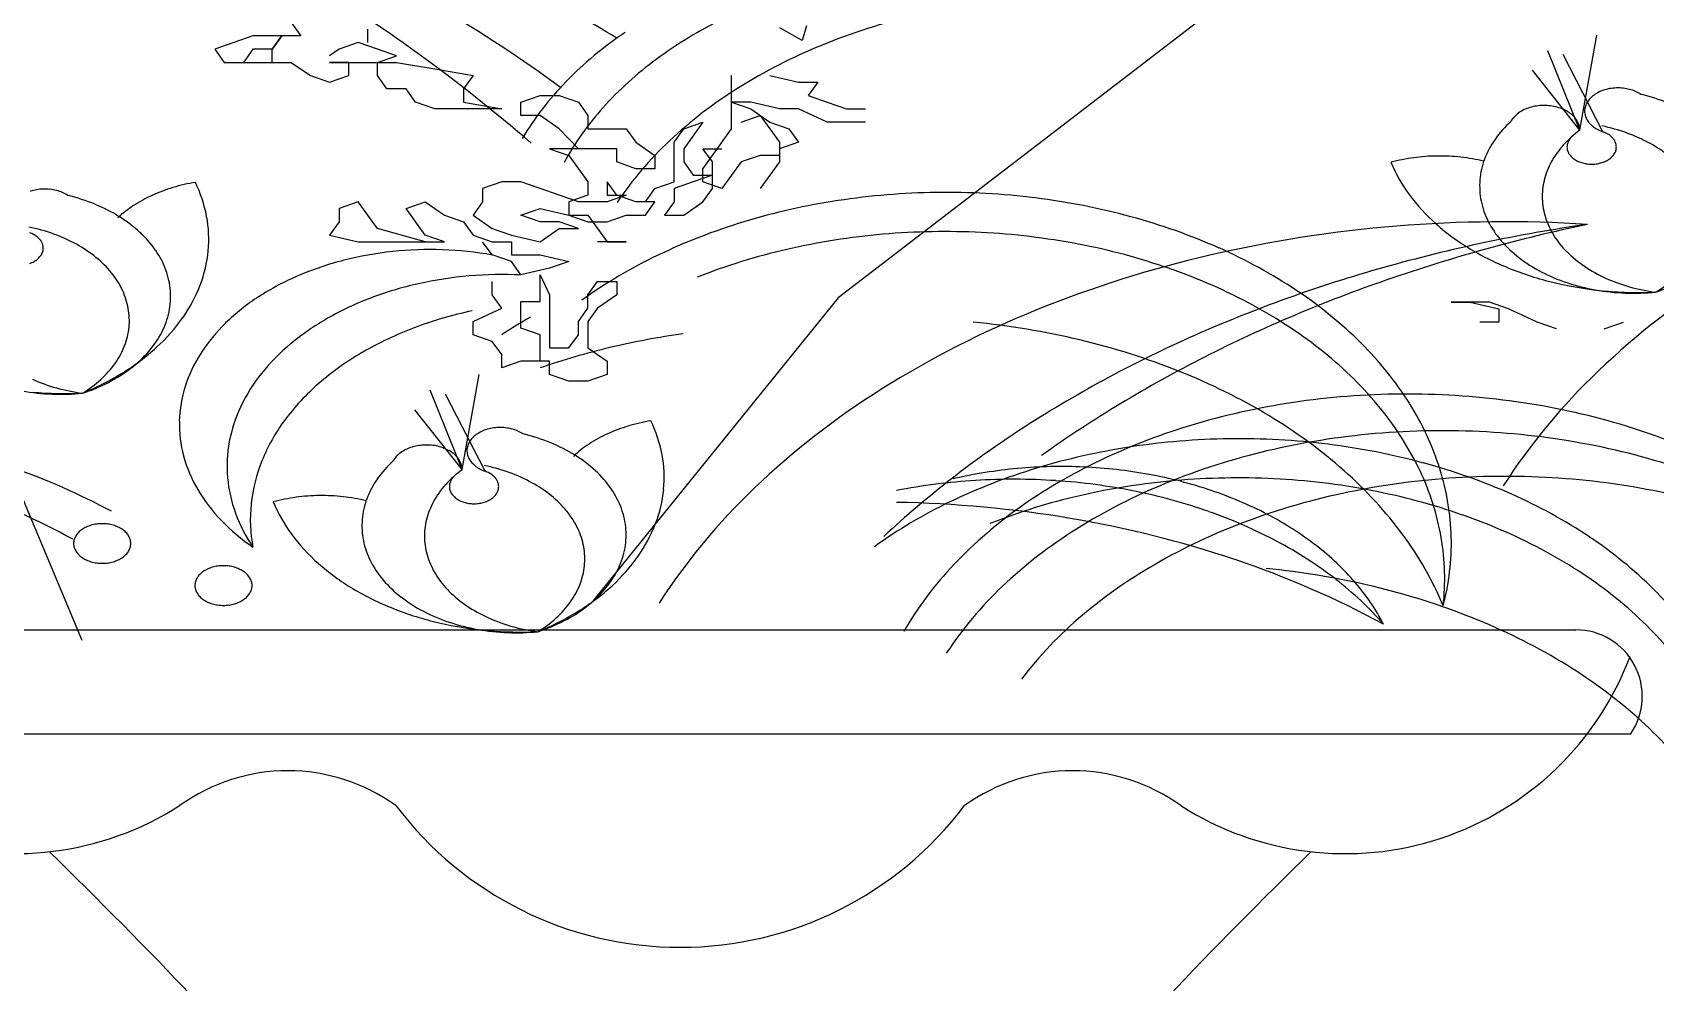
# Model space of a CAD drawing. Header units: millimetres. Extents: x 22565 to 38821, y 15578 to 26720.
# Drawn here: x 31764.7 to 32014.7, y 20157.1 to 20303.4 of the extents above; entities that cross this region are included whole.
import ezdxf

# ---------------------------------------------------------------- set-up
doc = ezdxf.new("R2010")
doc.units = ezdxf.units.MM

# ---------------------------------------------------------------- blocks, each defined once
blk = doc.blocks.new('A$C58B90030')
for p, q in [((435.38, 405.26), (359.34, 346.87)), ((275.09, 389.28), (276.57, 387.23)), ((286.88, 386.21), (286.88, 388.26)), ((353.77, 386.51), (350.32, 388.44)), ((354.47, 388.75), (353.77, 386.51)), ((266.25, 386.21), (263.3, 385.19)), ((263.3, 385.19), (264.77, 383.14)), ((269.2, 387.23), (266.25, 386.21)), ((269.2, 385.19), (267.72, 383.14)), ((276.57, 387.23), (269.2, 387.23)), ((272.14, 385.19), (269.2, 385.19)), ((273.62, 387.23), (272.14, 385.19)), ((272.14, 385.19), (273.62, 387.23)), ((272.14, 383.14), (272.14, 385.19)), ((282.46, 385.19), (280.99, 384.17)), ((285.41, 386.21), (282.46, 385.19)), ((288.36, 385.19), (285.41, 386.21)), ((291.31, 384.17), (288.36, 385.19)), ((473.54, 372.71), (476.18, 387.34)), ((264.77, 383.14), (272.14, 383.14)), ((267.72, 383.14), (275.09, 383.14)), ((275.09, 383.14), (278.04, 381.1)), ((280.99, 383.14), (291.31, 383.14)), ((283.94, 383.14), (280.99, 383.14)), ((283.94, 381.1), (283.94, 383.14)), ((288.36, 383.14), (291.31, 384.17)), ((288.36, 381.1), (288.36, 383.14)), ((291.31, 383.14), (297.2, 382.12)), ((473.54, 372.71), (468.62, 384.94)), ((477.1, 372.46), (471, 384.34)), ((278.04, 381.1), (280.99, 380.07)), ((280.99, 380.07), (283.94, 381.1)), ((289.83, 379.05), (288.36, 381.1)), ((297.2, 382.12), (303.1, 381.1)), ((303.1, 381.1), (301.62, 379.05)), ((342.9, 372.91), (342.9, 381.1)), ((348.79, 381.1), (353.22, 380.07)), ((353.22, 380.07), (356.17, 380.07)), ((356.17, 380.07), (354.69, 378.03)), ((473.54, 372.71), (466.25, 381.94)), ((292.78, 379.05), (289.83, 379.05)), ((294.25, 377), (292.78, 379.05)), ((301.62, 379.05), (301.62, 377)), ((310.47, 377), (313.42, 378.03)), ((313.42, 378.03), (316.36, 378.03)), ((316.36, 378.03), (319.31, 377)), ((354.69, 378.03), (357.64, 377)), ((297.2, 375.98), (294.25, 377)), ((307.52, 375.98), (297.2, 375.98)), ((301.62, 377), (307.52, 375.98)), ((310.47, 374.96), (310.47, 377)), ((313.42, 374.96), (310.47, 374.96)), ((316.36, 372.91), (313.42, 374.96)), ((319.31, 377), (320.79, 374.96)), ((320.79, 374.96), (320.79, 372.91)), ((342.9, 377), (345.85, 375.98)), ((345.85, 377), (342.9, 377)), ((344.37, 373.94), (347.32, 374.96)), ((350.27, 375.98), (345.85, 377)), ((345.85, 375.98), (348.79, 373.94)), ((347.32, 374.96), (350.27, 370.87)), ((353.22, 375.98), (350.27, 375.98)), ((357.64, 373.94), (353.22, 375.98)), ((357.64, 377), (360.59, 375.98)), ((360.59, 375.98), (363.54, 375.98)), ((319.31, 369.84), (316.36, 372.91)), ((320.79, 372.91), (326.68, 372.91)), ((326.68, 372.91), (328.16, 370.87)), ((334.05, 370.87), (335.53, 372.91)), ((338.48, 373.94), (335.53, 369.84)), ((335.53, 372.91), (338.48, 373.94)), ((339.95, 368.82), (342.9, 372.91)), ((348.79, 373.94), (351.74, 372.91)), ((351.74, 372.91), (353.22, 370.87)), ((363.54, 373.94), (357.64, 373.94)), ((328.16, 370.87), (331.11, 368.82)), ((334.05, 364.73), (334.05, 370.87)), ((353.22, 370.87), (350.27, 369.84)), ((350.27, 370.87), (350.27, 368.82)), ((314.89, 369.84), (317.84, 368.82)), ((325.21, 369.84), (314.89, 369.84)), ((317.84, 368.82), (319.31, 366.77)), ((325.21, 367.8), (325.21, 369.84)), ((328.16, 366.77), (325.21, 367.8)), ((331.11, 368.82), (331.11, 366.77)), ((335.53, 369.84), (335.53, 367.8)), ((335.53, 367.8), (337, 365.75)), ((338.48, 369.84), (341.42, 369.84)), ((339.95, 367.8), (338.48, 369.84)), ((338.48, 366.77), (339.95, 368.82)), ((339.95, 363.71), (339.95, 367.8)), ((344.37, 367.8), (342.9, 365.75)), ((347.32, 368.82), (344.37, 367.8)), ((350.27, 368.82), (347.32, 368.82)), ((350.27, 367.8), (348.79, 365.75)), ((350.27, 369.84), (350.27, 367.8)), ((319.31, 366.77), (320.79, 364.73)), ((331.11, 366.77), (328.16, 366.77)), ((339.95, 365.75), (337, 364.73)), ((337, 365.75), (339.95, 365.75)), ((338.48, 364.73), (338.48, 366.77)), ((342.9, 365.75), (341.42, 363.71)), ((348.79, 365.75), (347.32, 363.71)), ((307.52, 364.73), (304.57, 363.71)), ((304.57, 363.71), (304.57, 361.66)), ((310.47, 364.73), (307.52, 364.73)), ((313.42, 363.71), (310.47, 364.73)), ((316.36, 362.68), (313.42, 363.71)), ((319.31, 361.66), (316.36, 362.68)), ((320.79, 362.68), (317.84, 361.66)), ((320.79, 364.73), (320.79, 362.68)), ((323.74, 364.73), (323.74, 362.68)), ((325.21, 362.68), (323.74, 364.73)), ((326.68, 362.68), (323.74, 361.66)), ((323.74, 362.68), (326.68, 362.68)), ((328.16, 361.66), (325.21, 362.68)), ((329.63, 361.66), (331.11, 363.71)), ((331.11, 363.71), (334.05, 364.73)), ((337, 364.73), (334.05, 363.71)), ((334.05, 363.71), (334.05, 361.66)), ((341.42, 363.71), (338.48, 364.73)), ((338.48, 361.66), (339.95, 363.71)), ((285.41, 361.66), (282.46, 360.64)), ((282.46, 360.64), (282.46, 358.59)), ((288.36, 357.57), (285.41, 361.66)), ((292.78, 360.64), (295.73, 361.66)), ((295.73, 356.55), (292.78, 360.64)), ((295.73, 361.66), (298.68, 359.61)), ((304.57, 361.66), (303.1, 359.61)), ((310.47, 359.61), (313.42, 360.64)), ((313.42, 360.64), (317.84, 359.61)), ((317.84, 361.66), (317.84, 359.61)), ((323.74, 361.66), (319.31, 361.66)), ((331.11, 361.66), (328.16, 361.66)), ((329.63, 359.61), (331.11, 361.66)), ((334.05, 361.66), (332.58, 359.61)), ((335.53, 359.61), (338.48, 361.66)), ((282.46, 358.59), (280.99, 356.55)), ((295.73, 355.52), (288.36, 357.57)), ((298.68, 359.61), (301.62, 358.59)), ((301.62, 358.59), (303.1, 356.55)), ((303.1, 359.61), (306.05, 357.57)), ((306.05, 357.57), (309, 356.55)), ((313.42, 358.59), (310.47, 359.61)), ((316.36, 358.59), (313.42, 358.59)), ((313.42, 355.52), (316.36, 357.57)), ((319.31, 357.57), (316.36, 358.59)), ((316.36, 357.57), (319.31, 357.57)), ((317.84, 359.61), (320.79, 359.61)), ((317.84, 359.61), (320.79, 358.59)), ((320.79, 359.61), (322.26, 357.57)), ((320.79, 358.59), (323.74, 358.59)), ((322.26, 357.57), (323.74, 355.52)), ((323.74, 358.59), (326.68, 359.61)), ((326.68, 359.61), (329.63, 359.61)), ((332.58, 359.61), (335.53, 359.61)), ((280.99, 356.55), (285.41, 355.52)), ((285.41, 355.52), (298.68, 355.52)), ((298.68, 355.52), (295.73, 356.55)), ((303.1, 356.55), (306.05, 355.52)), ((306.05, 353.48), (304.57, 355.52)), ((306.05, 355.52), (309, 355.52)), ((309, 356.55), (313.42, 355.52)), ((309, 355.52), (309, 353.48)), ((326.68, 355.52), (322.26, 355.52)), ((323.74, 355.52), (326.68, 355.52)), ((309, 352.45), (306.05, 353.48)), ((309, 353.48), (313.42, 353.48)), ((313.42, 353.48), (317.84, 352.45)), ((310.47, 350.41), (309, 352.45)), ((314.89, 351.43), (310.47, 350.41)), ((313.42, 350.41), (314.89, 347.34)), ((313.42, 346.32), (313.42, 350.41)), ((317.84, 352.45), (314.89, 351.43)), ((306.05, 347.34), (306.05, 349.38)), ((320.79, 347.34), (322.26, 349.38)), ((322.26, 349.38), (325.21, 349.38)), ((325.21, 349.38), (325.21, 347.34)), ((221.18, 345.88), (242.83, 294.17)), ((303.1, 343.25), (307.52, 345.29)), ((307.52, 345.29), (306.05, 347.34)), ((310.47, 346.32), (313.42, 346.32)), ((310.47, 342.22), (310.47, 346.32)), ((314.89, 347.34), (314.89, 339.16)), ((319.31, 343.25), (320.79, 345.29)), ((320.79, 345.29), (320.79, 347.34)), ((322.26, 345.29), (320.79, 343.25)), ((359.34, 346.87), (321.51, 300.11)), ((325.21, 347.34), (322.26, 345.29)), ((453.72, 346.21), (456.67, 346.21)), ((459.62, 346.21), (453.72, 346.21)), ((456.67, 346.21), (461.09, 345.19)), ((462.56, 345.19), (459.62, 346.21)), ((461.09, 345.19), (461.09, 343.14)), ((466.99, 343.14), (462.56, 345.19)), ((303.1, 341.2), (303.1, 343.25)), ((319.31, 341.2), (319.31, 343.25)), ((320.79, 343.25), (320.79, 339.16)), ((461.09, 343.14), (458.14, 343.14)), ((469.93, 342.12), (466.99, 343.14)), ((477.31, 342.12), (480.25, 343.14)), ((306.05, 340.18), (303.1, 341.2)), ((307.52, 338.13), (306.05, 340.18)), ((313.42, 341.2), (310.47, 342.22)), ((313.42, 337.11), (313.42, 341.2)), ((317.84, 339.16), (319.31, 341.2)), ((307.52, 336.09), (307.52, 338.13)), ((314.89, 339.16), (317.84, 339.16)), ((320.79, 339.16), (323.74, 337.11)), ((301.41, 320.42), (304.04, 335.05)), ((310.47, 337.11), (307.52, 336.09)), ((314.89, 337.11), (310.47, 337.11)), ((314.89, 335.06), (314.89, 337.11)), ((317.84, 334.04), (314.89, 335.06)), ((323.74, 335.06), (320.79, 334.04)), ((323.74, 337.11), (323.74, 335.06)), ((301.41, 320.42), (296.49, 332.65)), ((320.79, 334.04), (317.84, 334.04)), ((304.96, 320.17), (298.86, 332.05)), ((301.41, 320.42), (294.11, 329.65)), ((196.93, 295.75), (472.93, 295.75)), ((483.17, 284.87), (483.17, 285.51)), ((188.61, 279.75), (481.4, 279.75))]:
    blk.add_line(p, q)
for centre, radius, start, end in [((183.51, 196.84), 225.82, 53.8946, 65.1817), ((218.23, 210.78), 206.06, 58.7079, 67.3449), ((143.12, 175.3), 258.29, 49.1545, 59.0333), ((393.79, 295.05), 97.98, 103.3629, 112.2161), ((358.94, 339.49), 58.14, 123.8868, 135.627), ((371.26, 329.39), 67.34, 116.2423, 126.3877), ((388.31, 308.27), 83.67, 112.1631, 122.0003), ((363.69, 339.59), 54.64, 126.3404, 138.0039), ((350.55, 347.66), 46.42, 135.5964, 149.2372), ((380.15, 321.19), 68.39, 121.946, 133.2006), ((477.97, 374.91), 3.91, 128.34, 140.6255), ((478.57, 374.16), 4.86, 117.7625, 128.3877), ((479.03, 373.29), 5.86, 108.4317, 117.8176), ((479.31, 372.48), 6.71, 99.9105, 108.4825), ((479.41, 371.95), 7.25, 91.8137, 99.9559), ((479.42, 371.85), 7.35, 83.7927, 91.8564), ((479.46, 372.19), 7, 75.5069, 83.8365), ((479.65, 372.9), 6.28, 66.5932, 75.5551), ((480.03, 373.77), 5.32, 56.6451, 66.6469), ((475.98, 349.58), 29.47, 67.6657, 76.3093), ((355.81, 346.67), 44.04, 137.9845, 151.4502), ((466.66, 371.76), 4.39, 126.0165, 137.6858), ((467.26, 370.93), 5.42, 115.9159, 126.0648), ((467.72, 370.01), 6.45, 106.932, 115.9675), ((467.97, 369.2), 7.3, 98.6608, 106.9791), ((468.05, 368.7), 7.8, 90.7454, 98.7031), ((468.06, 368.66), 7.84, 82.8596, 90.7858), ((468.11, 369.07), 7.43, 74.6802, 82.9013), ((468.33, 369.83), 6.63, 65.8606, 74.7262), ((468.75, 370.75), 5.62, 56.0125, 65.9116), ((469.33, 371.61), 4.58, 44.7196, 56.0628), ((476.77, 375.64), 2.49, 170.915, 187.5188), ((476.92, 375.66), 2.63, 187.6824, 203.6742), ((476.94, 375.6), 2.66, 154.8843, 170.7564), ((477.38, 375.39), 3.15, 140.6161, 154.8117), ((474.26, 361.59), 16.84, 132.3071, 144.8632), ((466.02, 372.33), 3.54, 137.665, 151.1487), ((483.76, 358.89), 17.18, 126.4955, 137.9348), ((469.97, 372.24), 3.69, 31.629, 44.7487), ((470.52, 372.58), 3.04, 16.6857, 31.5987), ((470.84, 372.68), 2.71, 0.4518, 16.568), ((477.33, 375.85), 3.09, 203.756, 218.1294), ((477.92, 376.31), 3.83, 218.1259, 230.5852), ((478.51, 377.03), 4.77, 230.5393, 241.3036), ((479, 377.9), 5.77, 241.2485, 250.7322), ((471.42, 346.16), 27.74, 70.2274, 78.5371), ((475.68, 368.42), 4.28, 61.3683, 70.7286), ((370.8, 331.1), 54.77, 133.1637, 146.2149), ((471.74, 363.36), 13.76, 144.874, 159.2388), ((481.33, 361.08), 13.91, 137.9161, 151.0877), ((473.42, 370.1), 1.85, 167.9876, 184.3535), ((473.48, 370.11), 1.91, 184.5185, 200.531), ((473.59, 370.06), 2.02, 152.4038, 167.8458), ((473.93, 369.88), 2.41, 138.6277, 152.3491), ((476.04, 369.06), 3.55, 50.817, 61.4214), ((476.47, 369.59), 2.86, 38.6122, 50.8618), ((476.9, 369.93), 2.31, 24.5009, 38.6179), ((477.22, 370.08), 1.96, 8.6988, 24.4267), ((477.33, 370.1), 1.84, 352.1416, 8.5441), ((472.64, 349.51), 24.17, 61.1629, 70.2727), ((474.6, 353.03), 20.15, 50.9241, 61.2113), ((451.7, 340.79), 27.91, 97.6782, 105.0134), ((466.11, 376.66), 23.41, 202.3756, 216.3914), ((451.91, 339.3), 29.42, 90.6258, 97.7079), ((451.93, 339.17), 29.55, 83.5932, 90.6544), ((452.09, 340.43), 28.28, 76.3516, 83.6226), ((470.06, 364.02), 11.96, 159.3317, 175.1006), ((479.35, 362.19), 11.64, 151.1304, 165.9564), ((473.75, 370.22), 2.2, 200.6287, 215.2047), ((474.16, 370.51), 2.7, 215.2158, 227.9311), ((474.61, 371), 3.37, 227.8925, 238.8792), ((474.99, 371.62), 4.1, 238.8265, 248.4622), ((475.24, 372.25), 4.77, 248.4114, 257.1142), ((475.35, 372.72), 5.26, 257.0688, 265.2234), ((475.38, 372.92), 5.46, 265.1816, 273.1354), ((475.39, 372.79), 5.33, 273.094, 281.178), ((475.47, 372.37), 4.9, 281.1336, 289.6895), ((475.7, 371.76), 4.25, 289.6398, 299.0435), ((476.05, 371.12), 3.52, 298.9904, 309.6557), ((476.49, 370.6), 2.83, 309.6119, 321.937), ((476.92, 370.26), 2.29, 321.9338, 336.1276), ((477.23, 370.12), 1.96, 336.2056, 351.9848), ((469.66, 364.08), 11.54, 175.2581, 191.4003), ((478.31, 362.47), 10.56, 166.0781, 181.8962), ((237.03, 356.91), 6.71, 99.9105, 108.4825), ((237.13, 356.39), 7.25, 91.8137, 99.9559), ((237.14, 356.28), 7.35, 83.7927, 91.8564), ((237.18, 356.63), 7, 75.5069, 83.8365), ((237.37, 357.33), 6.28, 66.5932, 75.5551), ((237.75, 358.2), 5.32, 56.6451, 66.6469), ((233.7, 334.02), 29.47, 67.6657, 76.3093), ((262.46, 343.35), 21.22, 114.4827, 123.2897), ((263.89, 340.25), 24.63, 106.5459, 114.519), ((264.7, 337.56), 27.45, 99.1614, 106.5791), ((241.64, 355.56), 20.78, 10.7648, 25.9343), ((375.91, 252.57), 110.54, 90.7487, 98.6428), ((375.99, 251.91), 111.2, 82.9251, 90.788), ((470.35, 379.79), 28.67, 216.3958, 228.6399), ((235.32, 337.91), 25.25, 58.1324, 67.7147), ((260.52, 346.27), 17.72, 123.2535, 133.1874), ((374.78, 259.48), 103.54, 98.6015, 106.848), ((376.78, 257.68), 105.37, 74.8152, 82.9658), ((470.62, 364.31), 12.53, 191.5387, 206.8235), ((478.46, 362.5), 10.71, 182.0497, 197.7189), ((229.14, 330.6), 27.74, 70.2274, 78.5371), ((237.71, 341.72), 20.75, 47.2603, 58.1827), ((243.13, 355.89), 19.26, 354.6734, 10.6285), ((371.26, 270.84), 91.64, 106.8021, 115.7489), ((379.76, 268.37), 94.28, 66.0809, 74.86), ((461.14, 161.54), 197.01, 94.6104, 103.0744), ((509.24, 117.56), 243.09, 98.1582, 105.7287), ((526.75, 110.05), 253.53, 101.8367, 109.061), ((461.91, 154.06), 204.53, 86.4021, 94.6571), ((474.86, 384.88), 35.48, 228.6026, 239.2254), ((472.71, 365.38), 14.88, 206.8804, 220.515), ((479.76, 362.95), 12.09, 197.8227, 212.2799), ((233.4, 352.85), 4.28, 61.3683, 70.7286), ((233.76, 353.49), 3.55, 50.817, 61.4214), ((234.19, 354.02), 2.86, 38.6122, 50.8618), ((234.62, 354.37), 2.31, 24.5009, 38.6179), ((234.94, 354.51), 1.96, 8.6988, 24.4267), ((230.36, 333.95), 24.17, 61.1629, 70.2727), ((232.32, 337.46), 20.15, 50.9241, 61.2113), ((240.46, 344.68), 16.72, 34.678, 47.2957), ((375.34, 250.68), 106.38, 94.9271, 102.988), ((375.78, 246.58), 110.5, 87.1086, 94.9674), ((375.97, 249), 108.08, 79.1726, 87.1484), ((377.63, 257.29), 99.63, 70.7936, 79.2152), ((475.4, 367.67), 18.41, 220.5015, 232.3309), ((481.9, 364.3), 14.63, 212.3043, 225.0404), ((233.42, 356.19), 4.25, 289.6398, 299.0435), ((233.77, 355.56), 3.52, 298.9904, 309.6557), ((234.21, 355.03), 2.83, 309.6119, 321.937), ((234.64, 354.7), 2.29, 321.9338, 336.1276), ((234.95, 354.56), 1.96, 336.2056, 351.9848), ((235.05, 354.54), 1.84, 352.1416, 8.5441), ((234.73, 340.42), 16.34, 39.1341, 50.9652), ((242.96, 346.41), 13.68, 20.2418, 34.6648), ((242.37, 356.02), 20.03, 338.9753, 354.5225), ((294.84, 306.62), 47.49, 104.2141, 113.0833), ((296.2, 301.43), 52.86, 96.0043, 104.261), ((296.51, 298.9), 55.41, 88.0453, 96.047), ((296.57, 299.73), 54.57, 80.0039, 88.0871), ((364.92, 283.84), 77.19, 115.6985, 125.7317), ((373.07, 260.22), 96.58, 102.9442, 111.5424), ((456.66, 180.14), 177.88, 103.0235, 112.0851), ((385.56, 281.29), 80.12, 56.3439, 66.1306), ((478.7, 391.25), 42.92, 239.1766, 248.5327), ((478.05, 371.09), 22.74, 232.2858, 242.5628), ((484.37, 366.76), 18.1, 225.0124, 236.0609), ((237.11, 342.35), 13.27, 25.555, 39.1418), ((244.6, 347.04), 11.92, 4.3445, 20.1461), ((292.03, 313.12), 40.41, 113.031, 122.9098), ((307.5, 291.59), 58.87, 94.8911, 102.5841), ((307.72, 289.44), 61.03, 87.4162, 94.9263), ((381.9, 269.3), 86.88, 61.6133, 70.8412), ((502.48, 141.07), 218.63, 105.6931, 113.819), ((481.25, 397.61), 49.77, 248.4858, 256.9611), ((480.13, 375.04), 27.21, 242.512, 251.6284), ((486.61, 370.06), 22.09, 236.0141, 245.6874), ((561.37, 246.6), 123.06, 122.0608, 133.6488), ((238.9, 343.22), 11.28, 10.3509, 25.4934), ((244.96, 347.1), 11.56, 348.0537, 4.1861), ((239.56, 357.13), 23.05, 324.7285, 338.8877), ((306.36, 296.51), 53.82, 102.546, 110.7137), ((517.54, 136.33), 225.69, 109.0313, 116.8388), ((393.72, 293.43), 65.49, 45.1975, 56.3932), ((482.42, 402.48), 54.77, 256.9191, 264.8688), ((481.37, 378.68), 31.05, 251.5816, 259.9297), ((481.82, 381.09), 33.5, 259.8877, 267.8222), ((488.23, 373.6), 25.99, 245.6399, 254.32), ((482.65, 404.65), 56.95, 264.8302, 272.5757), ((481.87, 381.66), 34.07, 267.7826, 275.628), ((489.09, 376.58), 29.09, 254.277, 262.3268), ((475.25, 363.95), 19.02, 301.5632, 312.255), ((476.72, 373.76), 27.36, 288.0788, 297.1628), ((239.68, 343.39), 10.48, 354.3209, 10.2148), ((287.96, 319.35), 32.98, 122.8572, 134.171), ((303.85, 303.04), 46.82, 110.6713, 119.635), ((446.56, 204.62), 151.4, 112.0281, 122.1192), ((388.89, 282.1), 72.29, 51.2327, 61.6645), ((235.39, 360.09), 28.16, 312.3261, 324.7188), ((243.96, 347.34), 12.59, 332.6796, 347.9175), ((283.4, 324.02), 26.44, 134.1375, 147.2457), ((300, 309.74), 39.09, 119.5903, 129.7007), ((315.69, 284.71), 61.5, 101.9689, 110.6212), ((348.28, 279.34), 74.08, 121.3916, 123.3831), ((349.78, 276.89), 76.96, 119.4505, 121.392), ((368.54, 222.65), 121.03, 76.6198, 84.5035), ((239.24, 343.46), 10.93, 338.7091, 354.1726), ((241.84, 348.45), 14.98, 319.0531, 332.6256), ((312.68, 292.58), 53.06, 110.5705, 120.118), ((351.89, 222.62), 119.85, 97.8856, 103.3673), ((490.07, 168.86), 188.19, 113.7798, 122.7608), ((371.2, 233.51), 109.85, 68.25, 76.6607), ((237.7, 344.08), 12.59, 324.5497, 338.6241), ((230.86, 365.03), 34.87, 301.6139, 312.3613), ((239.14, 350.78), 18.55, 307.2972, 319.0683), ((279.4, 326.61), 21.68, 147.2706, 162.2305), ((295.36, 315.31), 31.85, 129.6637, 141.2558), ((307.96, 300.64), 43.73, 120.0646, 130.9275), ((350.07, 230.15), 112.1, 103.3539, 109.0857), ((503.12, 164.59), 193.95, 116.8069, 125.4451), ((397.61, 292.89), 58.42, 39.2515, 51.2766), ((402.73, 302.47), 52.73, 32.2917, 45.2274), ((226.94, 371.34), 42.29, 292.2145, 301.6624), ((235.43, 345.69), 15.37, 312.22, 324.5411), ((236.49, 354.23), 22.89, 297.1121, 307.3429), ((290.82, 318.95), 26.03, 141.2501, 154.5105), ((376.87, 247.51), 94.75, 59.0122, 68.2956), ((544.02, 264.69), 97.99, 133.6105, 147.0991), ((239.54, 365.52), 33.5, 259.8877, 267.8222), ((245.95, 358.03), 25.99, 245.6399, 254.32), ((246.81, 361.02), 29.09, 254.277, 262.3268), ((232.97, 348.39), 19.02, 301.5632, 312.255), ((234.44, 358.19), 27.36, 288.0788, 297.1628), ((276.99, 327.42), 19.14, 162.3463, 178.5999), ((302.31, 307.12), 35.13, 130.8859, 143.4563), ((431.38, 228.56), 123.06, 122.0608, 133.6488), ((240.37, 389.08), 56.95, 264.8302, 272.5757), ((239.59, 366.09), 34.07, 267.7826, 275.628), ((287.38, 320.61), 22.21, 154.5676, 169.3042), ((446.01, 219.54), 112.45, 97.4356, 105.7983), ((446.97, 212.89), 119.17, 89.4346, 97.4792), ((410.55, 307.43), 43.46, 17.5533, 32.2659), ((447.06, 213.39), 118.66, 81.4089, 89.4766), ((448.29, 220.93), 111.03, 73.0191, 81.4531), ((276.81, 327.48), 18.95, 178.7708, 195.1307), ((296.98, 311.06), 28.5, 143.4605, 157.9097), ((334.85, 300.84), 27.45, 99.1614, 106.5791), ((311.79, 318.84), 20.78, 10.7648, 25.9343), ((442.53, 231.55), 99.94, 105.75, 114.7976), ((385.32, 261.46), 78.44, 48.5288, 59.0595), ((406.24, 299.94), 47.27, 25.4135, 39.2599), ((305.25, 323.1), 3.15, 140.6161, 154.8117), ((305.84, 322.62), 3.91, 128.34, 140.6255), ((306.43, 321.87), 4.86, 117.7625, 128.3877), ((306.9, 321), 5.86, 108.4317, 117.8176), ((307.17, 320.19), 6.71, 99.9105, 108.4825), ((307.27, 319.66), 7.25, 91.8137, 99.9559), ((307.28, 319.56), 7.35, 83.7927, 91.8564), ((307.32, 319.9), 7, 75.5069, 83.8365), ((307.51, 320.61), 6.28, 66.5932, 75.5551), ((307.89, 321.48), 5.32, 56.6451, 66.6469), ((303.85, 297.29), 29.47, 67.6657, 76.3093), ((332.6, 306.63), 21.22, 114.4827, 123.2897), ((334.03, 303.53), 24.63, 106.5459, 114.519), ((472.87, 195.39), 156.57, 122.7214, 132.875), ((420.99, 214.64), 110.54, 90.7487, 98.6428), ((421.08, 213.98), 111.2, 82.9251, 90.788), ((451.97, 210.54), 115.85, 94.9127, 103.2767), ((452.46, 205.92), 120.5, 86.8104, 94.9576), ((452.72, 208.92), 117.48, 78.5687, 86.8549), ((452.2, 233.44), 97.92, 63.8961, 73.0682), ((278.89, 328.09), 21.13, 195.26, 210.4794), ((285.84, 320.95), 20.64, 169.4289, 184.9028), ((294.52, 319.47), 4.39, 126.0165, 137.6858), ((295.13, 318.64), 5.42, 115.9159, 126.0648), ((295.58, 317.72), 6.45, 106.932, 115.9675), ((295.84, 316.91), 7.3, 98.6608, 106.9791), ((295.92, 316.41), 7.8, 90.7454, 98.7031), ((295.92, 316.37), 7.84, 82.8596, 90.7858), ((295.98, 316.78), 7.43, 74.6802, 82.9013), ((296.19, 317.54), 6.63, 65.8606, 74.7262), ((296.61, 318.46), 5.62, 56.0125, 65.9116), ((297.2, 319.32), 4.58, 44.7196, 56.0628), ((297.84, 319.95), 3.69, 31.629, 44.7487), ((304.64, 323.35), 2.49, 170.915, 187.5188), ((304.78, 323.37), 2.63, 187.6824, 203.6742), ((304.81, 323.31), 2.66, 154.8843, 170.7564), ((305.47, 301.19), 25.25, 58.1324, 67.7147), ((330.67, 309.55), 17.72, 123.2535, 133.1874), ((307.86, 305), 20.75, 47.2603, 58.1827), ((313.27, 319.17), 19.26, 354.6734, 10.6285), ((419.86, 221.54), 103.54, 98.6015, 106.848), ((449.3, 221.48), 104.59, 103.2277, 112.1828), ((421.87, 219.75), 105.37, 74.8152, 82.9658), ((454.79, 218.7), 107.49, 69.8238, 78.6166), ((196.12, 218.42), 108.47, 61.7893, 70.565), ((293.32, 312.59), 24.53, 157.9996, 173.965), ((302.12, 309.3), 16.84, 132.3071, 144.8632), ((293.89, 320.04), 3.54, 137.665, 151.1487), ((311.63, 306.6), 17.18, 126.4955, 137.9348), ((298.38, 320.29), 3.04, 16.6857, 31.5987), ((298.7, 320.39), 2.71, 0.4518, 16.568), ((305.2, 323.56), 3.09, 203.756, 218.1294), ((305.78, 324.02), 3.83, 218.1259, 230.5852), ((306.38, 324.74), 4.77, 230.5393, 241.3036), ((306.86, 325.61), 5.77, 241.2485, 250.7322), ((299.28, 293.87), 27.74, 70.2274, 78.5371), ((303.55, 316.13), 4.28, 61.3683, 70.7286), ((300.51, 297.22), 24.17, 61.1629, 70.2727), ((310.61, 307.96), 16.72, 34.678, 47.2957), ((416.35, 232.91), 91.64, 106.8021, 115.7489), ((393.43, 248.21), 72.67, 95.1004, 103.0349), ((393.73, 245.36), 75.54, 87.4066, 95.1388), ((435.87, 245.76), 84.25, 114.7441, 124.8847), ((393.85, 246.82), 74.08, 79.6109, 87.4445), ((395.23, 272.61), 63.52, 36.4436, 48.5649), ((412.72, 303.07), 40.08, 9.8931, 25.3474), ((424.84, 230.44), 94.28, 66.0809, 74.86), ((415.26, 309), 38.5, 1.495, 17.4429), ((286.57, 321.06), 21.37, 185.0414, 200.1605), ((299.61, 311.07), 13.76, 144.874, 159.2388), ((309.19, 308.79), 13.91, 137.9161, 151.0877), ((301.29, 317.81), 1.85, 167.9876, 184.3535), ((301.35, 317.82), 1.91, 184.5185, 200.531), ((301.45, 317.77), 2.02, 152.4038, 167.8458), ((301.8, 317.59), 2.41, 138.6277, 152.3491), ((303.9, 316.77), 3.55, 50.817, 61.4214), ((304.34, 317.3), 2.86, 38.6122, 50.8618), ((304.77, 317.64), 2.31, 24.5009, 38.6179), ((305.08, 317.79), 1.96, 8.6988, 24.4267), ((305.09, 317.83), 1.96, 336.2056, 351.9848), ((305.2, 317.81), 1.84, 352.1416, 8.5441), ((302.46, 300.74), 20.15, 50.9241, 61.2113), ((313.11, 309.69), 13.68, 20.2418, 34.6648), ((414.03, 246.65), 97.99, 133.6105, 147.0991), ((386.2, 225.92), 93.01, 93.5341, 101.0877), ((386.41, 223.49), 95.45, 86.1434, 93.5678), ((386.64, 226.11), 92.82, 78.613, 86.1772), ((443.39, 235.73), 89.16, 112.1279, 122.09), ((420.43, 212.75), 106.38, 94.9271, 102.988), ((394.88, 252.21), 68.59, 71.4042, 79.6513), ((420.86, 208.65), 110.5, 87.1086, 94.9674), ((421.06, 211.07), 108.08, 79.1726, 87.1484), ((461.72, 201.62), 117.76, 93.0348, 101.2213), ((461.97, 198.75), 120.64, 85.0222, 93.0778), ((462.46, 203.35), 116.02, 76.7973, 85.0657), ((188.98, 214.71), 108.51, 61.0853, 70.7149), ((282.7, 330.36), 25.56, 210.5174, 223.9257), ((292.27, 312.77), 23.48, 174.1285, 190.5685), ((279.56, 288.5), 27.91, 97.6782, 105.0134), ((293.98, 324.37), 23.41, 202.3756, 216.3914), ((279.78, 287.01), 29.42, 90.6258, 97.7079), ((279.79, 286.88), 29.55, 83.5932, 90.6544), ((279.95, 288.14), 28.28, 76.3516, 83.6226), ((297.93, 311.73), 11.96, 159.3317, 175.1006), ((307.21, 309.9), 11.64, 151.1304, 165.9564), ((301.62, 317.93), 2.2, 200.6287, 215.2047), ((302.03, 318.22), 2.7, 215.2158, 227.9311), ((302.47, 318.71), 3.37, 227.8925, 238.8792), ((302.85, 319.33), 4.1, 238.8265, 248.4622), ((303.11, 319.96), 4.77, 248.4114, 257.1142), ((303.22, 320.43), 5.26, 257.0688, 265.2234), ((303.24, 320.63), 5.46, 265.1816, 273.1354), ((303.25, 320.5), 5.33, 273.094, 281.178), ((303.34, 320.08), 4.9, 281.1336, 289.6895), ((303.56, 319.47), 4.25, 289.6398, 299.0435), ((303.92, 318.83), 3.52, 298.9904, 309.6557), ((304.36, 318.31), 2.83, 309.6119, 321.937), ((304.78, 317.97), 2.29, 321.9338, 336.1276), ((304.87, 303.69), 16.34, 39.1341, 50.9652), ((312.51, 319.29), 20.03, 338.9753, 354.5225), ((410, 245.9), 77.19, 115.6985, 125.7317), ((365.34, 136.47), 178.93, 80.4376, 89.0461), ((418.16, 222.28), 96.58, 102.9442, 111.5424), ((388.11, 233.16), 85.62, 70.6662, 78.6493), ((397.62, 260.18), 60.16, 62.4479, 71.4492), ((459.74, 211.16), 108.02, 101.1752, 109.8477), ((422.72, 219.35), 99.63, 70.7936, 79.2152), ((430.65, 243.36), 80.12, 56.3439, 66.1306), ((287.25, 334.72), 31.86, 223.8984, 235.475), ((289.39, 322.13), 24.38, 200.2447, 214.0935), ((297.52, 311.79), 11.54, 175.2581, 191.4003), ((306.17, 310.18), 10.56, 166.0781, 181.8962), ((307.25, 305.63), 13.27, 25.555, 39.1418), ((314.75, 310.31), 11.92, 4.3445, 20.1461), ((426.72, 258.78), 68.33, 124.8331, 136.4939), ((367.73, 149.77), 165.42, 71.4195, 80.4914), ((454.74, 224.78), 93.51, 109.796, 119.3454), ((391.62, 243), 75.17, 61.9986, 70.7064), ((402.18, 268.83), 50.38, 52.3643, 62.4966), ((426.98, 231.37), 86.88, 61.6133, 70.8412), ((243.99, 308.97), 2.42, 148.9878, 163.819), ((244.42, 308.71), 2.93, 135.8742, 148.9552), ((244.93, 308.22), 3.63, 124.5741, 135.9006), ((245.39, 307.54), 4.45, 114.7365, 124.6225), ((245.74, 306.81), 5.26, 105.9423, 114.7864), ((245.92, 306.19), 5.91, 97.8043, 105.9874), ((245.97, 305.83), 6.27, 89.9804, 97.8451), ((245.98, 305.83), 6.27, 82.1549, 90.0196), ((246.03, 306.19), 5.91, 74.0126, 82.1957), ((246.21, 306.81), 5.26, 65.2136, 74.0577), ((246.56, 307.54), 4.45, 55.3775, 65.2635), ((247.03, 308.22), 3.63, 44.0994, 55.4259), ((247.53, 308.71), 2.93, 31.0448, 44.1258), ((247.96, 308.97), 2.42, 16.181, 31.0122), ((298.21, 327.5), 28.67, 216.3958, 228.6399), ((309.05, 306.5), 11.28, 10.3509, 25.4934), ((315.11, 310.37), 11.56, 348.0537, 4.1861), ((309.7, 320.41), 23.05, 324.7285, 338.8877), ((434.57, 249.66), 72.67, 122.0339, 133.4524), ((404.54, 279.49), 51.95, 22.5816, 36.4397), ((415.66, 309.12), 38.1, 345.2754, 1.3336), ((438.8, 255.5), 65.49, 45.1975, 56.3932), ((243.74, 309.05), 2.17, 163.936, 179.9195), ((243.74, 309.05), 2.17, 180.0805, 196.064), ((243.99, 309.13), 2.42, 196.181, 211.0122), ((244.42, 309.39), 2.93, 211.0448, 224.1258), ((247.53, 309.39), 2.93, 315.8742, 328.9552), ((247.96, 309.13), 2.42, 328.9878, 343.819), ((248.21, 309.05), 2.17, 0.0805, 16.064), ((248.21, 309.05), 2.17, 343.936, 359.9195), ((298.48, 312.02), 12.53, 191.5387, 206.8235), ((306.32, 310.21), 10.71, 182.0497, 197.7189), ((309.82, 306.66), 10.48, 354.3209, 10.2148), ((314.1, 310.62), 12.59, 332.6796, 347.9175), ((397.25, 253.48), 63.28, 52.2734, 62.0419), ((407.98, 276.3), 40.93, 40.7685, 52.4078), ((415.41, 303.63), 37.33, 353.5474, 9.7476), ((433.97, 244.17), 72.29, 51.2327, 61.6645), ((244.93, 309.88), 3.63, 224.0994, 235.4259), ((245.39, 310.55), 4.45, 235.3775, 245.2635), ((245.74, 311.29), 5.26, 245.2136, 254.0577), ((245.92, 311.91), 5.91, 254.0126, 262.1957), ((245.97, 312.27), 6.27, 262.1549, 270.0196), ((245.98, 312.27), 6.27, 269.9804, 277.8451), ((246.03, 311.91), 5.91, 277.8043, 285.9874), ((246.21, 311.29), 5.26, 285.9423, 294.7864), ((246.56, 310.55), 4.45, 294.7365, 304.6225), ((247.03, 309.88), 3.63, 304.5741, 315.9006), ((264.07, 301.06), 4.45, 114.7365, 124.6225), ((264.41, 300.33), 5.26, 105.9423, 114.7864), ((264.6, 299.71), 5.91, 97.8043, 105.9874), ((264.65, 299.35), 6.27, 89.9804, 97.8451), ((264.66, 299.35), 6.27, 82.1549, 90.0196), ((264.71, 299.71), 5.91, 74.0126, 82.1957), ((264.89, 300.33), 5.26, 65.2136, 74.0577), ((265.23, 301.06), 4.45, 55.3775, 65.2635), ((302.73, 332.59), 35.48, 228.6026, 239.2254), ((300.57, 313.09), 14.88, 206.8804, 220.515), ((307.63, 310.66), 12.09, 197.8227, 212.2799), ((309.38, 306.74), 10.93, 338.7091, 354.1726), ((305.54, 323.36), 28.16, 312.3261, 324.7188), ((416.88, 268.08), 54.8, 136.4678, 149.977), ((446.66, 239), 77.15, 119.2903, 130.1468), ((374.97, 170.82), 143.16, 61.4887, 71.48), ((413.63, 184.72), 121.03, 76.6198, 84.5035), ((262.42, 302.57), 2.17, 163.936, 179.9195), ((262.42, 302.57), 2.17, 180.0805, 196.064), ((262.66, 302.49), 2.42, 148.9878, 163.819), ((263.1, 302.23), 2.93, 135.8742, 148.9552), ((263.6, 301.74), 3.63, 124.5741, 135.9006), ((265.7, 301.74), 3.63, 44.0994, 55.4259), ((266.21, 302.23), 2.93, 31.0448, 44.1258), ((266.64, 302.49), 2.42, 16.181, 31.0122), ((266.89, 302.57), 2.17, 0.0805, 16.064), ((266.89, 302.57), 2.17, 343.936, 359.9195), ((303.26, 315.38), 18.41, 220.5015, 232.3309), ((309.77, 312.01), 14.63, 212.3043, 225.0404), ((307.84, 307.36), 12.59, 324.5497, 338.6241), ((301.01, 328.31), 34.87, 301.6139, 312.3613), ((311.98, 311.73), 14.98, 319.0531, 332.6256), ((404.3, 262.53), 51.8, 41.1491, 52.3119), ((413.87, 281.37), 33.15, 27.3895, 40.7826), ((416.29, 195.58), 109.85, 68.25, 76.6607), ((262.66, 302.65), 2.42, 196.181, 211.0122), ((263.1, 302.91), 2.93, 211.0448, 224.1258), ((263.6, 303.4), 3.63, 224.0994, 235.4259), ((264.07, 304.07), 4.45, 235.3775, 245.2635), ((264.41, 304.81), 5.26, 245.2136, 254.0577), ((264.89, 304.81), 5.26, 285.9423, 294.7864), ((265.23, 304.07), 4.45, 294.7365, 304.6225), ((265.7, 303.4), 3.63, 304.5741, 315.9006), ((266.21, 302.91), 2.93, 315.8742, 328.9552), ((266.64, 302.65), 2.42, 328.9878, 343.819), ((306.57, 338.96), 42.92, 239.1766, 248.5327), ((305.92, 318.8), 22.74, 232.2858, 242.5628), ((312.23, 314.47), 18.1, 225.0124, 236.0609), ((305.58, 308.97), 15.37, 312.22, 324.5411), ((309.28, 314.06), 18.55, 307.2972, 319.0683), ((424.48, 260.26), 58.04, 133.4149, 146.6802), ((442.69, 254.96), 58.42, 39.2515, 51.2766), ((447.81, 264.53), 52.73, 32.2917, 45.2274), ((264.6, 305.43), 5.91, 254.0126, 262.1957), ((264.65, 305.79), 6.27, 262.1549, 270.0196), ((264.66, 305.79), 6.27, 269.9804, 277.8451), ((264.71, 305.43), 5.91, 277.8043, 285.9874), ((309.11, 345.32), 49.77, 248.4858, 256.9611), ((308, 322.75), 27.21, 242.512, 251.6284), ((314.47, 317.77), 22.09, 236.0141, 245.6874), ((316.1, 321.31), 25.99, 245.6399, 254.32), ((297.08, 334.61), 42.29, 292.2145, 301.6624), ((303.12, 311.66), 19.02, 301.5632, 312.255), ((306.64, 317.5), 22.89, 297.1121, 307.3429), ((436.79, 250.62), 61.91, 130.1023, 142.6758), ((421.95, 209.58), 94.75, 59.0122, 68.2956), ((310.28, 350.19), 54.77, 256.9191, 264.8688), ((309.23, 326.39), 31.05, 251.5816, 259.9297), ((309.69, 328.8), 33.5, 259.8877, 267.8222), ((310.51, 352.36), 56.95, 264.8302, 272.5757), ((309.73, 329.37), 34.07, 267.7826, 275.628), ((316.96, 324.29), 29.09, 254.277, 262.3268), ((304.58, 321.47), 27.36, 288.0788, 297.1628), ((472.93, 285.51), 10.24, 325.7711, 90), ((232.6, 308.17), 46.89, 200.6123, 302.6569), ((437.4, 308.17), 46.89, 237.3431, 339.3877), ((430.41, 223.53), 78.44, 48.5288, 59.0595), ((440.32, 234.68), 63.52, 36.4436, 48.5649), ((274.56, 245.53), 28.52, 54.268, 125.732), ((395.44, 245.53), 28.52, 54.268, 125.732), ((335, 301.68), 54.82, 217.0044, 322.9956)]:
    blk.add_arc(centre, radius, start, end)
for points in [[(237.87, 261.57), (279.43, 215.43), (314.67, 0)], [(432.13, 261.57), (390.57, 215.43), (355.33, 0)]]:
    blk.add_spline(points, degree=3)

msp = doc.modelspace()

# ---------------------------------------------------------------- block references
msp.add_blockref('A$C58B90030', (31529.45, 19915.64))

doc.saveas('drawing.dxf')
